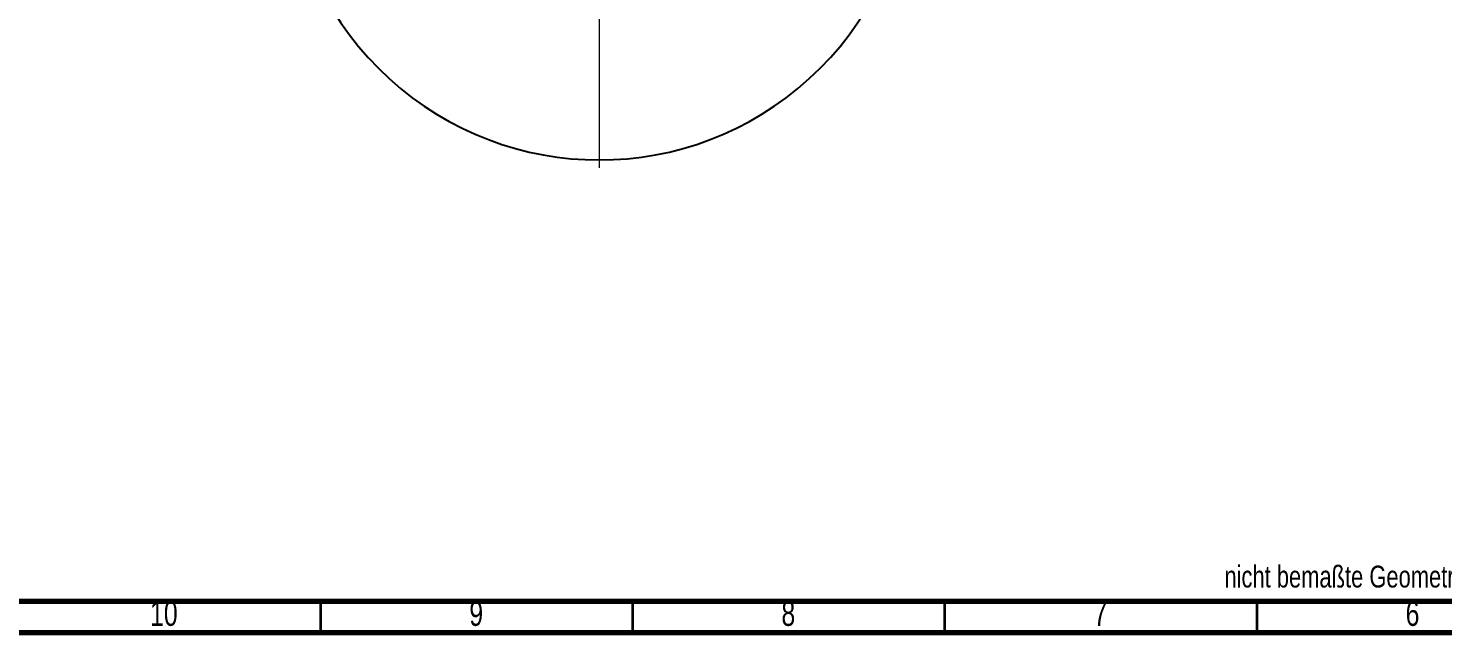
# Model space of a CAD drawing. Header units: millimetres. Extents: x 15 to 1184, y 5 to 836.
# Drawn here: x 702.7 to 929.3, y 5 to 101.7 of the extents above; entities that cross this region are included whole.
import ezdxf

# ---------------------------------------------------------------- set-up
doc = ezdxf.new("R2010")
doc.units = ezdxf.units.MM
doc.styles.add('SLDTEXTSTYLE1', font='TXT', dxfattribs={"width": 0.75})

# ---------------------------------------------------------------- blocks, each defined once
blk = doc.blocks.new('SW_CENTERMARKSYMBOL_4')
at = {"color": 0, "linetype": 'Continuous', "lineweight": 18}
for p, q in [((0, 2.5), (0, 51.25)), ((-2.5, 0), (-51.25, 0)), ((0, 0), (-1.25, 0)), ((0, 0), (0, 1.25)), ((0, 0), (0, -1.25)), ((0, 0), (1.25, 0)), ((2.5, 0), (51.25, 0)), ((0, -2.5), (0, -51.25))]:
    blk.add_line(p, q, dxfattribs=at)

msp = doc.modelspace()

# ---------------------------------------------------------------- linework, layer by layer
at = {"color": 7, "linetype": 'Continuous', "lineweight": 70}
for p, q in [((1179, 10), (20, 10)), ((1184, 5), (15, 5))]:
    msp.add_line(p, q, dxfattribs=at)
at = {"color": 7, "linetype": 'Continuous', "lineweight": 35}
for p, q in [((749.5, 10), (749.5, 5)), ((799.5, 10), (799.5, 5)), ((849.5, 10), (849.5, 5)), ((899.5, 10), (899.5, 5))]:
    msp.add_line(p, q, dxfattribs=at)
at = {"color": 7, "linetype": 'Continuous', "lineweight": 25}
msp.add_arc((794.1777, 130.6618), 50, 143.130102, 36.869898, dxfattribs=at)

# ---------------------------------------------------------------- block references
at = {"color": 7, "linetype": 'Continuous', "lineweight": 0}
msp.add_blockref('SW_CENTERMARKSYMBOL_4', (794.1777, 130.6618), dxfattribs=at)

# ---------------------------------------------------------------- texts
at = {"color": 7, "linetype": 'Continuous', "lineweight": 0, "style": 'SLDTEXTSTYLE1'}
for s, insert, char_height, attachment_point in [('nicht bemaßte Geometrien laut 3D-Modell', (894.3247, 15.7311), 3.5, 1), ('10', (724.4201, 10.0602), 3.96875, 2), ('9', (774.46, 10.0602), 3.9688, 2), ('8', (824.46, 10.0602), 3.9688, 2), ('7', (874.46, 10.0602), 3.9688, 2), ('6', (924.46, 10.0602), 3.9688, 2)]:
    msp.add_mtext(s, dxfattribs=dict(at, insert=insert, char_height=char_height, attachment_point=attachment_point))

doc.saveas('drawing.dxf')
